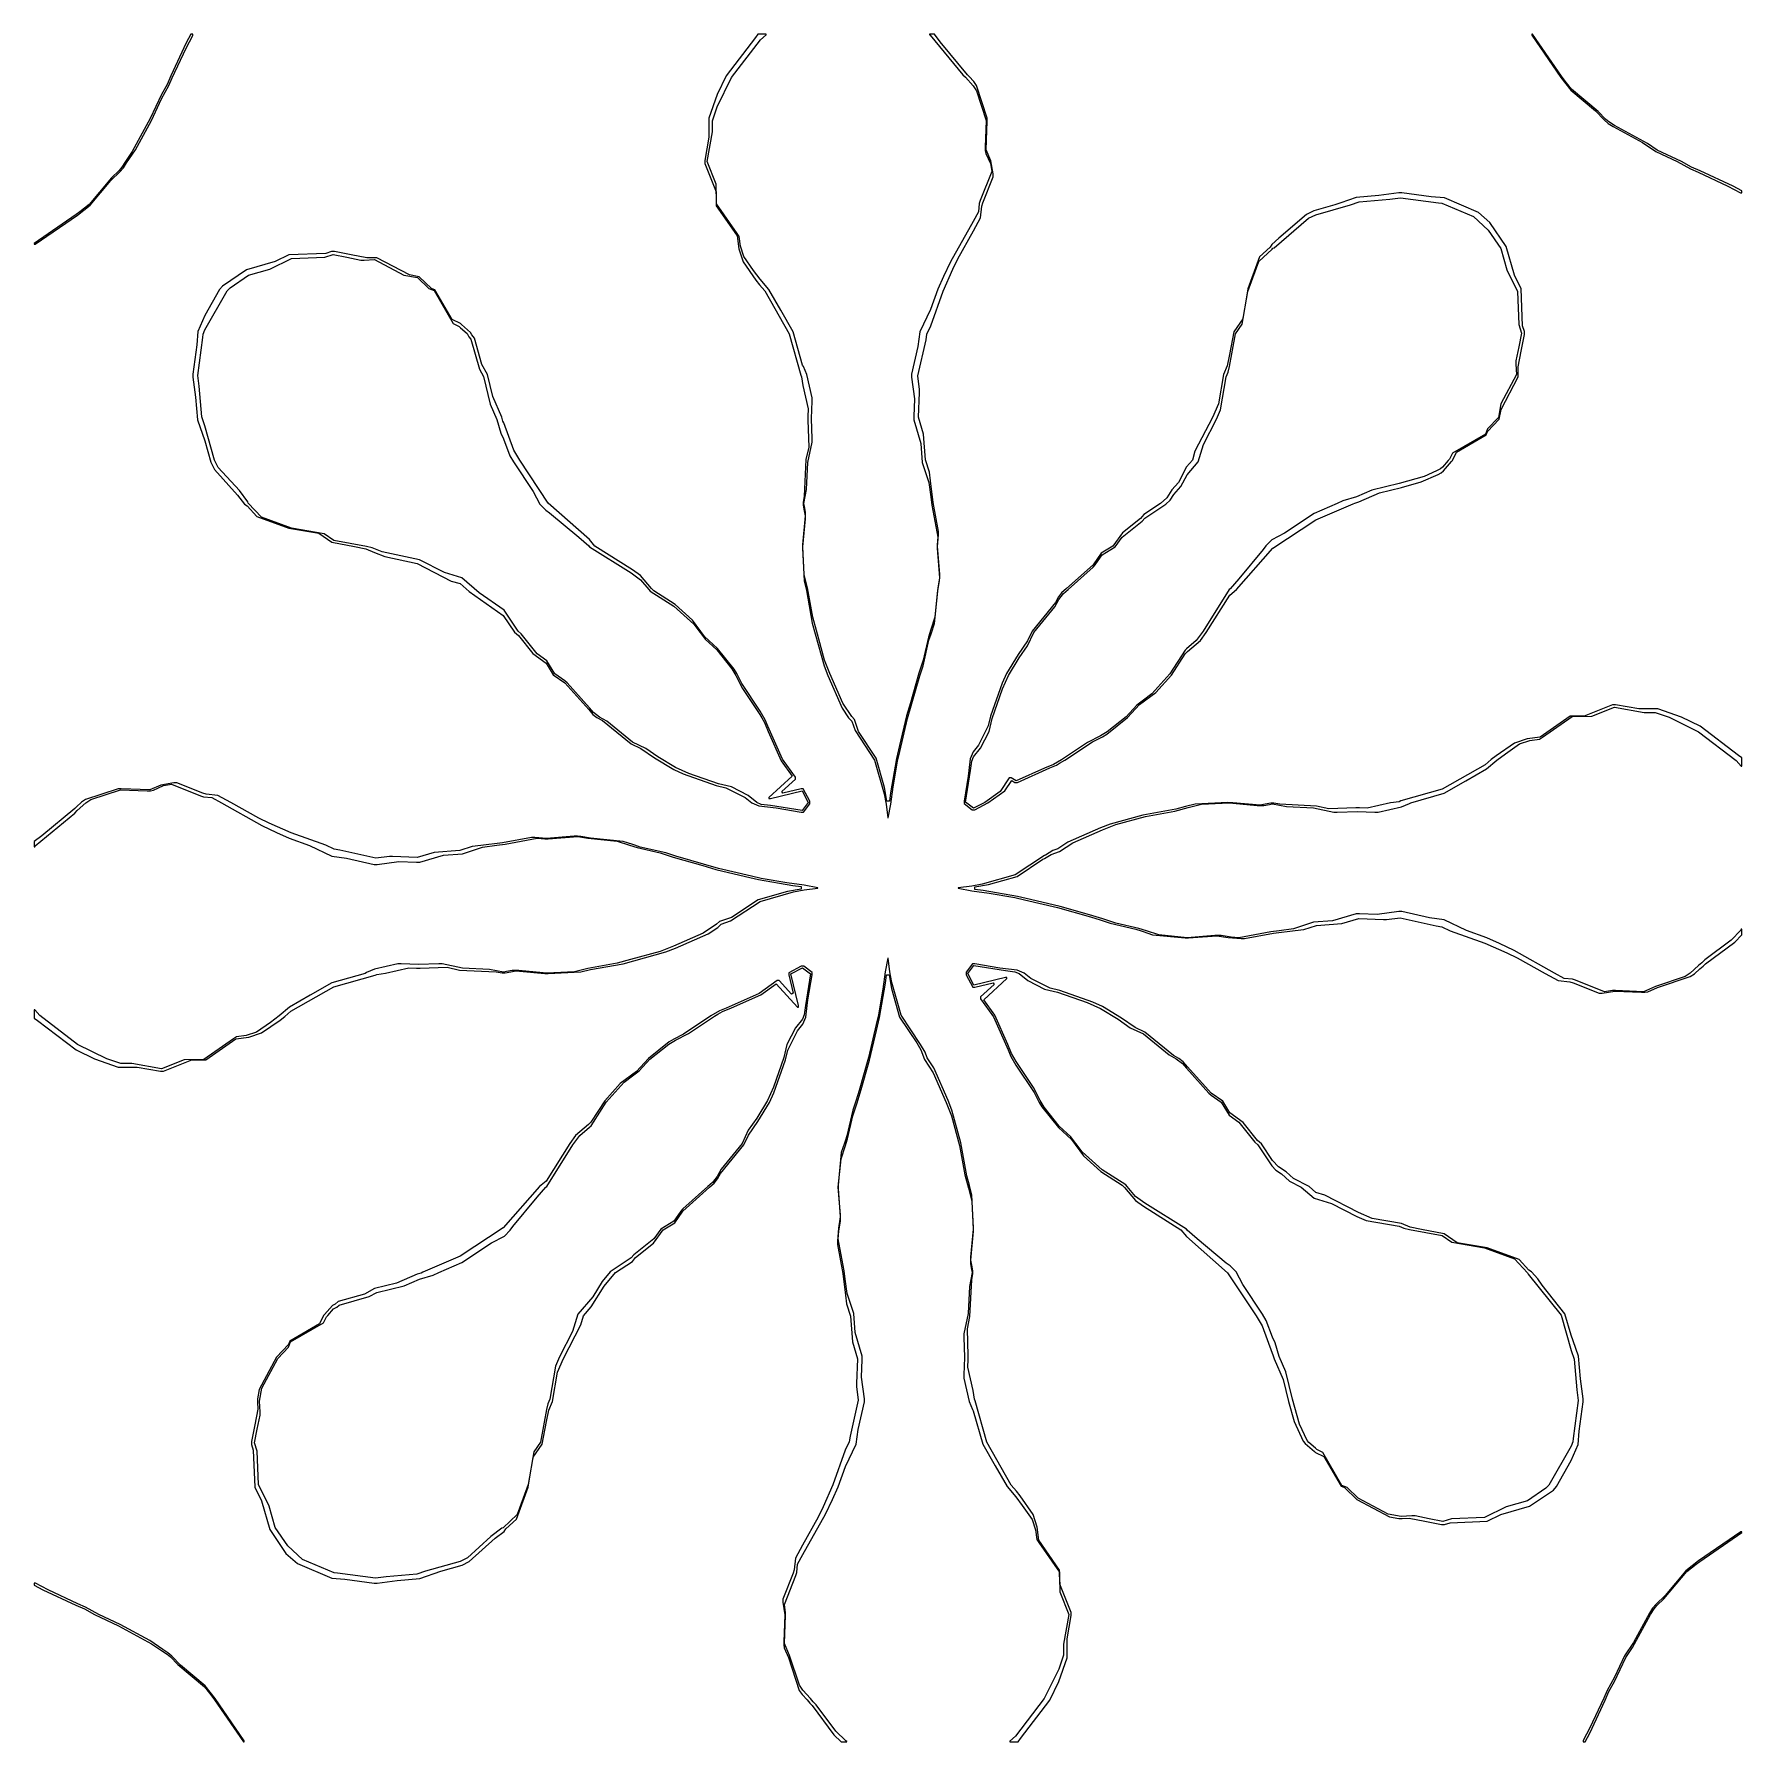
# Model space of a CAD drawing. Extents: x 65 to 85, y 65 to 85.
import ezdxf

# ---------------------------------------------------------------- set-up
doc = ezdxf.new("R2010")
doc.units = 0

msp = doc.modelspace()

# ---------------------------------------------------------------- linework, layer by layer
for points in [[(65.013, 82.539), (65.508, 82.879), (65.658, 82.995), (65.899, 83.285), (66.005, 83.386), (66.046, 83.433), (66.083, 83.492), (66.187, 83.646), (66.374, 83.989), (66.493, 84.242), (66.579, 84.397), (66.617, 84.489), (66.781, 84.834), (66.859, 84.985), (66.859, 84.999), (66.835, 84.999), (66.781, 84.896), (66.6, 84.511), (66.557, 84.408), (66.492, 84.292), (66.36, 84.01), (66.149, 83.624), (66.072, 83.508), (66.028, 83.441), (65.995, 83.402), (65.906, 83.316), (65.646, 83.005), (65.536, 82.919), (65.492, 82.886), (65.001, 82.549), (65.001, 82.539), (65.013, 82.539)], [(72.854, 83.518), (72.854, 83.484), (72.986, 83.152), (72.989, 82.987), (73.234, 82.637), (73.253, 82.485), (73.302, 82.334), (73.453, 82.12), (73.496, 82.064), (73.556, 81.992), (73.843, 81.488), (73.98, 81.006), (73.988, 80.985), (74.001, 80.886), (74.064, 80.612), (74.06, 80.52), (74.06, 80.48), (74.071, 80.162), (74.039, 80.017), (74.019, 79.589), (74.005, 79.518), (74.005, 79.482), (74.02, 79.417), (74.03, 79.359), (73.999, 79.019), (73.999, 78.98), (74.018, 78.598), (74.044, 78.484), (74.113, 78.1), (74.252, 77.602), (74.295, 77.488), (74.464, 77.105), (74.539, 76.993), (74.576, 76.952), (74.614, 76.843), (74.843, 76.496), (74.955, 76.104), (74.977, 75.983), (74.998, 75.821), (75.002, 75.821), (75.032, 75.983), (75.059, 76.185), (75.112, 76.484), (75.137, 76.6), (75.229, 76.985), (75.372, 77.486), (75.41, 77.601), (75.48, 77.901), (75.5, 77.965), (75.509, 77.987), (75.546, 78.099), (75.585, 78.484), (75.603, 78.598), (75.606, 78.636), (75.606, 78.674), (75.581, 78.999), (75.593, 79.136), (75.593, 79.173), (75.528, 79.516), (75.499, 79.77), (75.485, 79.87), (75.438, 80.016), (75.416, 80.316), (75.357, 80.512), (75.37, 80.801), (75.37, 80.839), (75.348, 80.996), (75.445, 81.42), (75.454, 81.486), (75.501, 81.583), (75.646, 81.988), (75.758, 82.246), (75.816, 82.367), (76.002, 82.695), (76.082, 82.849), (76.097, 82.985), (76.11, 83.022), (76.23, 83.329), (76.23, 83.363), (76.206, 83.514), (76.148, 83.644), (76.163, 83.98), (76.163, 84.017), (76.038, 84.396), (76.004, 84.444), (75.949, 84.505), (75.931, 84.522), (75.611, 84.911), (75.545, 84.999), (75.484, 84.999), (75.484, 84.992), (75.494, 84.987), (75.877, 84.521), (75.906, 84.495), (75.996, 84.392), (76.037, 84.335), (76.151, 83.988), (76.138, 83.674), (76.137, 83.638), (76.147, 83.6), (76.199, 83.486), (76.214, 83.391), (76.081, 83.051), (76.068, 83.015), (76.058, 82.918), (75.998, 82.805), (75.732, 82.333), (75.65, 82.162), (75.585, 82.012), (75.499, 81.775), (75.374, 81.514), (75.349, 81.34), (75.275, 81.018), (75.275, 80.981), (75.311, 80.728), (75.302, 80.52), (75.302, 80.483), (75.385, 80.207), (75.402, 79.984), (75.478, 79.748), (75.501, 79.58), (75.512, 79.483), (75.583, 79.108), (75.575, 79.019), (75.575, 78.981), (75.602, 78.633), (75.583, 78.516), (75.549, 78.171), (75.502, 78.029), (75.474, 77.939), (75.411, 77.669), (75.36, 77.514), (75.262, 77.169), (75.217, 77.015), (75.135, 76.67), (75.101, 76.516), (75.03, 76.115), (75.017, 76.018), (74.987, 76.017), (74.959, 76.177), (74.861, 76.521), (74.656, 76.831), (74.606, 76.974), (74.576, 77.007), (74.47, 77.165), (74.317, 77.512), (74.258, 77.668), (74.162, 78.014), (74.118, 78.17), (74.056, 78.516), (74.02, 78.672), (74.004, 78.994), (74.034, 79.322), (74.034, 79.365), (74.033, 79.403), (74.021, 79.466), (74.013, 79.501), (74.046, 79.665), (74.061, 79.983), (74.113, 80.222), (74.113, 80.259), (74.105, 80.498), (74.113, 80.702), (74.113, 80.739), (74.049, 81.013), (74.009, 81.107), (74, 81.121), (73.89, 81.512), (73.746, 81.765), (73.606, 82.008), (73.504, 82.131), (73.426, 82.231), (73.311, 82.395), (73.271, 82.515), (73.257, 82.628), (73.235, 82.663), (72.991, 83.013), (72.987, 83.242), (72.882, 83.506), (72.943, 83.856), (72.943, 83.984), (73.001, 84.147), (73.169, 84.491), (73.505, 84.931), (73.575, 84.99), (73.575, 84.999), (73.477, 84.999), (73.447, 84.958), (73.105, 84.509), (72.999, 84.293), (72.901, 84.016), (72.902, 83.794), (72.854, 83.518)], [(82.879, 84.491), (82.995, 84.342), (83.285, 84.101), (83.386, 83.995), (83.433, 83.954), (83.491, 83.917), (83.836, 83.729), (83.99, 83.625), (84.242, 83.507), (84.397, 83.421), (84.488, 83.382), (84.834, 83.219), (84.985, 83.141), (84.999, 83.141), (84.999, 83.164), (84.896, 83.218), (84.511, 83.4), (84.408, 83.443), (84.292, 83.507), (84.009, 83.64), (83.894, 83.718), (83.509, 83.928), (83.441, 83.971), (83.402, 84.005), (83.316, 84.094), (83.005, 84.354), (82.919, 84.464), (82.886, 84.508), (82.549, 84.999), (82.539, 84.999), (82.539, 84.986), (82.879, 84.491)], [(76.015, 75.916), (76.171, 75.998), (76.37, 76.139), (76.449, 76.258), (76.486, 76.237), (76.516, 76.237), (76.897, 76.408), (76.972, 76.438), (77.009, 76.46), (77.072, 76.498), (77.394, 76.711), (77.51, 76.771), (77.564, 76.801), (77.806, 76.995), (77.945, 77.148), (78.136, 77.288), (78.318, 77.493), (78.479, 77.744), (78.506, 77.769), (78.661, 77.9), (78.726, 77.992), (79.004, 78.431), (79.08, 78.495), (79.506, 78.978), (80.01, 79.312), (80.449, 79.499), (80.467, 79.508), (80.513, 79.522), (80.756, 79.628), (81.015, 79.69), (81.245, 79.757), (81.441, 79.844), (81.476, 79.861), (81.505, 79.885), (81.599, 79.994), (81.609, 80.005), (81.659, 80.104), (82.003, 80.305), (82.019, 80.345), (82.159, 80.49), (82.179, 80.602), (82.381, 80.985), (82.381, 81.02), (82.378, 81.103), (82.416, 81.285), (82.453, 81.482), (82.452, 81.517), (82.432, 81.583), (82.414, 82.015), (82.335, 82.177), (82.239, 82.511), (82.049, 82.792), (81.917, 82.911), (81.515, 83.083), (81.361, 83.094), (81.019, 83.141), (80.981, 83.141), (80.749, 83.109), (80.484, 83.086), (80.304, 83.023), (80.234, 83), (79.988, 82.929), (79.902, 82.887), (79.576, 82.609), (79.496, 82.536), (79.474, 82.506), (79.351, 82.393), (79.213, 82.015), (79.154, 81.667), (79.05, 81.512), (79.001, 81.249), (78.972, 81.113), (78.929, 81.014), (78.869, 80.669), (78.799, 80.511), (78.595, 80.114), (78.564, 80.01), (78.497, 79.932), (78.401, 79.749), (78.325, 79.662), (78.265, 79.571), (78.191, 79.503), (77.994, 79.373), (77.956, 79.327), (77.747, 79.16), (77.633, 79.004), (77.498, 78.921), (77.403, 78.784), (77.092, 78.506), (77.033, 78.456), (76.998, 78.408), (76.962, 78.344), (76.689, 78.009), (76.635, 77.894), (76.523, 77.735), (76.387, 77.51), (76.336, 77.397), (76.2, 77.014), (76.174, 76.898), (76.059, 76.671), (75.998, 76.596), (75.961, 76.514), (75.938, 76.31), (75.89, 76.018), (75.89, 75.99), (75.987, 75.916), (76.015, 75.916)], [(76.002, 76.536), (76.085, 76.637), (76.184, 76.832), (76.218, 76.986), (76.342, 77.333), (76.412, 77.49), (76.536, 77.695), (76.635, 77.836), (76.709, 77.991), (76.955, 78.293), (77.002, 78.377), (77.056, 78.45), (77.11, 78.496), (77.401, 78.757), (77.426, 78.785), (77.507, 78.903), (77.659, 78.996), (77.742, 79.11), (77.976, 79.297), (78.006, 79.332), (78.255, 79.496), (78.304, 79.542), (78.347, 79.608), (78.431, 79.703), (78.502, 79.839), (78.633, 79.99), (78.693, 80.192), (78.845, 80.489), (78.895, 80.601), (78.962, 80.986), (78.985, 81.039), (78.999, 81.108), (79.07, 81.488), (79.147, 81.603), (79.213, 81.985), (79.341, 82.338), (79.498, 82.482), (79.508, 82.491), (79.521, 82.497), (79.925, 82.843), (80.012, 82.885), (80.415, 83), (80.516, 83.035), (80.877, 83.067), (81, 83.084), (81.445, 83.024), (81.485, 83.021), (81.856, 82.862), (82.03, 82.705), (82.175, 82.489), (82.247, 82.24), (82.37, 81.985), (82.387, 81.597), (82.418, 81.496), (82.388, 81.337), (82.354, 81.173), (82.354, 81.135), (82.359, 81.012), (82.177, 80.668), (82.149, 80.51), (82.021, 80.377), (81.997, 80.316), (81.611, 80.091), (81.576, 80.021), (81.56, 80.006), (81.495, 79.929), (81.469, 79.907), (81.425, 79.886), (81.277, 79.82), (80.985, 79.736), (80.667, 79.66), (80.487, 79.581), (80.326, 79.532), (80.261, 79.501), (79.99, 79.385), (79.645, 79.156), (79.493, 79.076), (79.426, 79.007), (79.395, 78.963), (79.11, 78.62), (79.008, 78.505), (78.996, 78.495), (78.689, 78.008), (78.61, 77.899), (78.494, 77.801), (78.478, 77.786), (78.299, 77.507), (78.091, 77.273), (77.993, 77.201), (77.914, 77.142), (77.789, 77.005), (77.567, 76.827), (77.49, 76.783), (77.336, 76.704), (77.031, 76.502), (76.937, 76.447), (76.833, 76.405), (76.501, 76.256), (76.442, 76.29), (76.419, 76.29), (76.314, 76.131), (76.132, 76.002), (76.002, 75.933), (75.906, 76.006), (75.967, 76.377), (75.98, 76.486), (76.002, 76.536)], [(66.914, 80.484), (67, 80.235), (67.07, 79.988), (67.112, 79.902), (67.384, 79.602), (67.464, 79.495), (67.494, 79.474), (67.607, 79.351), (67.985, 79.213), (68.333, 79.154), (68.488, 79.05), (68.751, 79.001), (68.887, 78.972), (68.988, 78.928), (69.106, 78.881), (69.487, 78.8), (69.886, 78.595), (69.99, 78.564), (70.094, 78.474), (70.495, 78.193), (70.627, 77.994), (70.673, 77.956), (70.84, 77.747), (70.996, 77.633), (71.078, 77.498), (71.215, 77.403), (71.496, 77.091), (71.544, 77.033), (71.592, 76.998), (71.656, 76.962), (71.991, 76.689), (72.105, 76.635), (72.264, 76.523), (72.49, 76.387), (72.603, 76.336), (72.986, 76.2), (73.102, 76.174), (73.329, 76.059), (73.404, 75.998), (73.486, 75.961), (73.69, 75.938), (73.982, 75.89), (74.01, 75.89), (74.084, 75.987), (74.084, 76.015), (74.007, 76.161), (73.982, 76.161), (73.767, 76.11), (73.757, 76.129), (73.915, 76.275), (73.915, 76.299), (73.765, 76.509), (73.592, 76.897), (73.561, 76.971), (73.502, 77.072), (73.288, 77.394), (73.229, 77.51), (73.198, 77.564), (73.005, 77.806), (72.852, 77.945), (72.712, 78.136), (72.507, 78.318), (72.256, 78.479), (72.23, 78.506), (72.1, 78.661), (72.008, 78.726), (71.568, 79.004), (71.505, 79.08), (71.022, 79.506), (70.688, 80.009), (70.619, 80.129), (70.501, 80.449), (70.491, 80.467), (70.478, 80.513), (70.371, 80.756), (70.31, 81.012), (70.245, 81.13), (70.156, 81.44), (70.126, 81.476), (70.112, 81.507), (70.006, 81.599), (69.995, 81.609), (69.896, 81.659), (69.695, 82.003), (69.655, 82.019), (69.51, 82.159), (69.398, 82.179), (69.015, 82.381), (68.98, 82.381), (68.896, 82.378), (68.715, 82.416), (68.518, 82.453), (68.483, 82.452), (68.417, 82.432), (67.985, 82.414), (67.822, 82.335), (67.489, 82.239), (67.208, 82.049), (67.171, 82.008), (66.999, 81.706), (66.917, 81.515), (66.905, 81.361), (66.859, 81.019), (66.859, 80.981), (66.89, 80.749), (66.914, 80.484)], [(67.001, 81.536), (67.262, 81.992), (67.295, 82.03), (67.511, 82.175), (67.76, 82.247), (68.015, 82.37), (68.403, 82.387), (68.504, 82.418), (68.662, 82.388), (68.827, 82.354), (68.865, 82.354), (68.988, 82.359), (69.332, 82.177), (69.49, 82.149), (69.623, 82.02), (69.684, 81.997), (69.909, 81.611), (69.979, 81.576), (69.994, 81.56), (70.073, 81.493), (70.09, 81.454), (70.114, 81.426), (70.215, 81.076), (70.263, 80.988), (70.34, 80.667), (70.419, 80.487), (70.467, 80.325), (70.499, 80.261), (70.573, 80.062), (70.614, 79.991), (70.844, 79.645), (70.923, 79.493), (70.993, 79.426), (71.037, 79.394), (71.38, 79.11), (71.495, 79.008), (71.505, 78.996), (71.992, 78.689), (72.101, 78.61), (72.199, 78.494), (72.214, 78.478), (72.493, 78.299), (72.727, 78.091), (72.799, 77.992), (72.858, 77.914), (72.995, 77.789), (73.173, 77.567), (73.217, 77.49), (73.296, 77.336), (73.498, 77.031), (73.522, 76.991), (73.553, 76.937), (73.595, 76.833), (73.749, 76.49), (73.878, 76.309), (73.606, 76.058), (73.606, 76.048), (73.623, 76.048), (73.995, 76.137), (74.066, 76.002), (73.993, 75.906), (73.623, 75.967), (73.514, 75.979), (73.464, 76.002), (73.363, 76.085), (73.168, 76.184), (73.014, 76.218), (72.667, 76.342), (72.51, 76.412), (72.305, 76.536), (72.164, 76.635), (72.009, 76.709), (71.707, 76.955), (71.623, 77.002), (71.55, 77.056), (71.504, 77.11), (71.243, 77.401), (71.215, 77.426), (71.097, 77.507), (71.004, 77.659), (70.89, 77.742), (70.703, 77.976), (70.668, 78.006), (70.505, 78.253), (70.212, 78.458), (70.01, 78.633), (69.808, 78.693), (69.513, 78.844), (69.077, 78.936), (68.961, 78.985), (68.892, 78.999), (68.512, 79.07), (68.397, 79.147), (68.014, 79.213), (67.662, 79.341), (67.509, 79.508), (67.502, 79.521), (67.404, 79.653), (67.157, 79.925), (67.114, 80.012), (67, 80.414), (66.965, 80.516), (66.932, 80.877), (66.916, 81), (66.976, 81.445), (66.979, 81.485), (67.001, 81.536)], [(76.185, 74.941), (76.484, 74.888), (76.6, 74.862), (76.985, 74.771), (77.371, 74.661), (77.486, 74.627), (77.601, 74.589), (77.901, 74.519), (77.965, 74.5), (77.987, 74.491), (78.099, 74.453), (78.481, 74.415), (78.519, 74.415), (78.851, 74.441), (78.982, 74.42), (79.136, 74.407), (79.173, 74.407), (79.516, 74.472), (79.77, 74.501), (79.87, 74.515), (80.016, 74.561), (80.316, 74.584), (80.512, 74.643), (80.801, 74.63), (80.839, 74.63), (80.996, 74.652), (81.42, 74.555), (81.486, 74.546), (81.583, 74.499), (81.988, 74.354), (82.246, 74.242), (82.367, 74.183), (82.695, 73.998), (82.848, 73.917), (82.985, 73.903), (83.022, 73.89), (83.329, 73.77), (83.363, 73.77), (83.51, 73.793), (83.825, 73.779), (83.863, 73.779), (83.899, 73.785), (84.012, 73.836), (84.395, 73.962), (84.444, 73.996), (84.507, 74.052), (84.547, 74.083), (84.573, 74.111), (84.917, 74.367), (84.999, 74.452), (84.999, 74.516), (84.992, 74.516), (84.988, 74.507), (84.874, 74.389), (84.566, 74.159), (84.531, 74.122), (84.493, 74.093), (84.392, 74.004), (84.335, 73.962), (83.988, 73.848), (83.849, 73.786), (83.52, 73.8), (83.485, 73.8), (83.391, 73.786), (83.051, 73.919), (83.015, 73.932), (82.918, 73.942), (82.805, 74.002), (82.333, 74.267), (82.162, 74.35), (82.012, 74.415), (81.775, 74.501), (81.514, 74.626), (81.34, 74.651), (81.018, 74.724), (80.981, 74.724), (80.728, 74.689), (80.52, 74.698), (80.483, 74.698), (80.207, 74.615), (79.984, 74.598), (79.748, 74.522), (79.58, 74.499), (79.483, 74.488), (79.108, 74.417), (79.017, 74.425), (78.903, 74.443), (78.826, 74.442), (78.502, 74.418), (78.171, 74.451), (78.029, 74.498), (77.939, 74.525), (77.669, 74.588), (77.514, 74.64), (77.359, 74.685), (77.015, 74.783), (76.67, 74.865), (76.516, 74.899), (76.115, 74.97), (76.018, 74.983), (76.017, 75.012), (76.177, 75.041), (76.511, 75.136), (76.815, 75.337), (76.831, 75.344), (76.91, 75.391), (77.01, 75.426), (77.165, 75.53), (77.512, 75.682), (77.668, 75.742), (78.015, 75.838), (78.36, 75.899), (78.515, 75.943), (78.672, 75.98), (78.994, 75.996), (79.322, 75.966), (79.365, 75.965), (79.403, 75.967), (79.466, 75.979), (79.501, 75.987), (79.665, 75.953), (79.983, 75.939), (80.222, 75.887), (80.259, 75.887), (80.498, 75.895), (80.702, 75.887), (80.739, 75.887), (81.013, 75.95), (81.107, 75.991), (81.121, 75.999), (81.512, 76.11), (81.765, 76.254), (82.008, 76.394), (82.131, 76.496), (82.231, 76.573), (82.395, 76.689), (82.515, 76.728), (82.628, 76.743), (82.663, 76.765), (83.013, 77.009), (83.242, 77.013), (83.506, 77.118), (83.856, 77.056), (83.984, 77.057), (84.147, 76.999), (84.491, 76.83), (84.931, 76.495), (84.99, 76.425), (84.999, 76.425), (84.999, 76.523), (84.958, 76.553), (84.509, 76.894), (84.293, 77.001), (84.016, 77.099), (83.794, 77.097), (83.518, 77.146), (83.484, 77.146), (83.152, 77.013), (82.987, 77.011), (82.637, 76.766), (82.485, 76.747), (82.335, 76.698), (82.12, 76.547), (82.064, 76.504), (81.992, 76.444), (81.488, 76.156), (81.006, 76.02), (80.985, 76.011), (80.886, 75.999), (80.612, 75.936), (80.52, 75.94), (80.48, 75.94), (80.162, 75.929), (80.017, 75.96), (79.589, 75.98), (79.518, 75.995), (79.482, 75.995), (79.417, 75.98), (79.359, 75.969), (79.039, 75.999), (78.98, 76), (78.598, 75.982), (78.485, 75.956), (78.37, 75.923), (77.985, 75.854), (77.602, 75.748), (77.488, 75.705), (77.105, 75.536), (76.99, 75.458), (76.93, 75.438), (76.843, 75.386), (76.832, 75.381), (76.489, 75.154), (76.104, 75.045), (75.983, 75.023), (75.821, 75.002), (75.821, 74.997), (75.983, 74.968), (76.185, 74.941)], [(65.042, 73.447), (65.491, 73.105), (65.707, 72.999), (65.983, 72.901), (66.206, 72.902), (66.482, 72.854), (66.516, 72.854), (66.848, 72.986), (67.013, 72.989), (67.362, 73.234), (67.515, 73.253), (67.665, 73.302), (67.88, 73.453), (67.936, 73.496), (68.008, 73.556), (68.512, 73.844), (68.993, 73.98), (69.015, 73.988), (69.114, 74.001), (69.388, 74.064), (69.48, 74.06), (69.52, 74.06), (69.838, 74.071), (69.983, 74.039), (70.41, 74.019), (70.482, 74.005), (70.518, 74.005), (70.583, 74.02), (70.64, 74.03), (70.981, 73.999), (71.019, 73.999), (71.402, 74.018), (71.516, 74.044), (71.9, 74.113), (72.398, 74.252), (72.512, 74.295), (72.895, 74.464), (73.007, 74.539), (73.048, 74.576), (73.156, 74.614), (73.503, 74.843), (73.895, 74.955), (74.017, 74.977), (74.179, 74.998), (74.179, 75.002), (74.017, 75.032), (73.815, 75.059), (73.516, 75.112), (73.4, 75.137), (73.015, 75.229), (72.514, 75.372), (72.399, 75.41), (72.099, 75.48), (72.035, 75.5), (72.013, 75.509), (71.9, 75.546), (71.516, 75.585), (71.402, 75.603), (71.364, 75.606), (71.326, 75.606), (71.001, 75.581), (70.864, 75.593), (70.827, 75.593), (70.484, 75.528), (70.23, 75.499), (70.13, 75.485), (69.984, 75.438), (69.684, 75.416), (69.488, 75.357), (69.199, 75.37), (69.161, 75.37), (69.004, 75.348), (68.58, 75.445), (68.514, 75.454), (68.417, 75.501), (68.012, 75.646), (67.754, 75.758), (67.633, 75.816), (67.305, 76.002), (67.151, 76.082), (67.015, 76.097), (66.978, 76.11), (66.671, 76.23), (66.637, 76.23), (66.486, 76.206), (66.356, 76.148), (66.02, 76.163), (65.983, 76.163), (65.604, 76.038), (65.556, 76.004), (65.495, 75.949), (65.477, 75.931), (65.089, 75.611), (65.001, 75.545), (65.001, 75.484), (65.007, 75.484), (65.013, 75.494), (65.479, 75.877), (65.505, 75.906), (65.608, 75.996), (65.665, 76.038), (66.012, 76.151), (66.325, 76.138), (66.362, 76.137), (66.398, 76.146), (66.514, 76.199), (66.609, 76.214), (66.948, 76.081), (66.985, 76.068), (67.082, 76.058), (67.195, 75.998), (67.667, 75.732), (67.838, 75.65), (67.988, 75.585), (68.225, 75.499), (68.486, 75.374), (68.66, 75.349), (68.982, 75.275), (69.019, 75.275), (69.272, 75.311), (69.48, 75.302), (69.517, 75.302), (69.793, 75.385), (70.016, 75.402), (70.252, 75.478), (70.42, 75.501), (70.517, 75.512), (70.892, 75.583), (70.981, 75.575), (71.019, 75.575), (71.367, 75.602), (71.484, 75.583), (71.829, 75.549), (71.971, 75.502), (72.061, 75.474), (72.331, 75.411), (72.486, 75.36), (72.831, 75.262), (72.985, 75.217), (73.33, 75.135), (73.484, 75.101), (73.885, 75.03), (73.982, 75.017), (73.983, 74.987), (73.823, 74.959), (73.478, 74.861), (73.169, 74.656), (73.025, 74.606), (72.993, 74.576), (72.835, 74.47), (72.488, 74.317), (72.331, 74.258), (71.986, 74.162), (71.83, 74.118), (71.484, 74.056), (71.328, 74.02), (71.006, 74.004), (70.678, 74.034), (70.635, 74.034), (70.597, 74.033), (70.534, 74.021), (70.499, 74.013), (70.335, 74.046), (70.017, 74.061), (69.778, 74.113), (69.741, 74.113), (69.502, 74.105), (69.298, 74.113), (69.261, 74.113), (68.987, 74.049), (68.893, 74.009), (68.878, 74), (68.488, 73.89), (68.235, 73.746), (67.992, 73.606), (67.869, 73.504), (67.769, 73.426), (67.604, 73.311), (67.485, 73.271), (67.372, 73.257), (67.337, 73.235), (66.987, 72.991), (66.758, 72.987), (66.494, 72.882), (66.144, 72.943), (66.015, 72.943), (65.853, 73.001), (65.509, 73.169), (65.068, 73.505), (65.01, 73.575), (65.001, 73.575), (65.001, 73.477), (65.042, 73.447)], [(67.95, 67.208), (68.083, 67.089), (68.485, 66.917), (68.639, 66.905), (68.981, 66.859), (69.019, 66.859), (69.251, 66.89), (69.516, 66.914), (69.765, 67), (70.012, 67.07), (70.097, 67.112), (70.398, 67.385), (70.505, 67.464), (70.526, 67.494), (70.648, 67.607), (70.786, 67.985), (70.846, 68.333), (70.95, 68.488), (70.999, 68.751), (71.027, 68.887), (71.071, 68.986), (71.131, 69.331), (71.201, 69.489), (71.404, 69.886), (71.435, 69.99), (71.525, 70.094), (71.675, 70.337), (71.808, 70.496), (72.006, 70.627), (72.044, 70.673), (72.253, 70.84), (72.367, 70.996), (72.502, 71.078), (72.597, 71.215), (72.909, 71.496), (72.966, 71.544), (73.002, 71.593), (73.038, 71.656), (73.311, 71.991), (73.365, 72.106), (73.477, 72.265), (73.613, 72.49), (73.664, 72.603), (73.8, 72.986), (73.826, 73.102), (73.941, 73.329), (74.002, 73.404), (74.038, 73.486), (74.062, 73.69), (74.11, 73.982), (74.11, 74.01), (74.013, 74.084), (73.985, 74.084), (73.839, 74.007), (73.839, 73.982), (73.89, 73.767), (73.871, 73.757), (73.725, 73.915), (73.701, 73.915), (73.49, 73.765), (73.103, 73.592), (73.028, 73.561), (72.927, 73.502), (72.606, 73.288), (72.49, 73.229), (72.436, 73.198), (72.194, 73.005), (72.055, 72.852), (71.864, 72.712), (71.682, 72.507), (71.521, 72.256), (71.494, 72.23), (71.339, 72.1), (71.273, 72.008), (70.996, 71.568), (70.919, 71.505), (70.494, 71.022), (69.99, 70.688), (69.551, 70.501), (69.532, 70.491), (69.487, 70.478), (69.244, 70.371), (68.988, 70.31), (68.87, 70.245), (68.56, 70.156), (68.524, 70.126), (68.493, 70.112), (68.401, 70.006), (68.391, 69.995), (68.341, 69.896), (67.997, 69.695), (67.981, 69.655), (67.838, 69.507), (67.637, 69.128), (67.618, 69.018), (67.618, 68.98), (67.622, 68.896), (67.584, 68.715), (67.547, 68.518), (67.547, 68.483), (67.567, 68.417), (67.586, 67.985), (67.665, 67.822), (67.761, 67.489), (67.95, 67.208)], [(67.612, 68.404), (67.582, 68.504), (67.611, 68.662), (67.646, 68.827), (67.646, 68.865), (67.641, 68.989), (67.667, 69.142), (67.853, 69.492), (67.979, 69.623), (68.003, 69.684), (68.389, 69.909), (68.424, 69.979), (68.44, 69.994), (68.507, 70.073), (68.545, 70.09), (68.574, 70.114), (68.924, 70.215), (69.012, 70.263), (69.333, 70.34), (69.513, 70.419), (69.674, 70.467), (69.739, 70.499), (70.01, 70.615), (70.355, 70.844), (70.507, 70.923), (70.574, 70.993), (70.605, 71.037), (70.89, 71.38), (70.992, 71.495), (71.004, 71.505), (71.311, 71.992), (71.39, 72.101), (71.506, 72.199), (71.522, 72.214), (71.701, 72.493), (71.909, 72.727), (72.007, 72.799), (72.086, 72.858), (72.211, 72.995), (72.433, 73.173), (72.51, 73.217), (72.664, 73.296), (72.968, 73.498), (73.009, 73.522), (73.063, 73.553), (73.167, 73.595), (73.509, 73.749), (73.691, 73.878), (73.942, 73.606), (73.952, 73.606), (73.952, 73.623), (73.863, 73.995), (73.998, 74.066), (74.094, 73.993), (74.033, 73.623), (74.02, 73.514), (73.998, 73.464), (73.915, 73.363), (73.816, 73.168), (73.781, 73.014), (73.658, 72.667), (73.587, 72.51), (73.464, 72.305), (73.364, 72.164), (73.291, 72.009), (73.045, 71.707), (72.998, 71.623), (72.944, 71.55), (72.89, 71.504), (72.599, 71.243), (72.574, 71.215), (72.492, 71.097), (72.341, 71.004), (72.258, 70.89), (72.023, 70.703), (71.994, 70.668), (71.746, 70.504), (71.653, 70.393), (71.542, 70.212), (71.367, 70.01), (71.307, 69.808), (71.154, 69.511), (71.105, 69.399), (71.038, 69.014), (71.015, 68.961), (71.001, 68.892), (70.929, 68.512), (70.852, 68.397), (70.787, 68.014), (70.659, 67.662), (70.492, 67.509), (70.479, 67.502), (70.347, 67.404), (70.075, 67.157), (69.988, 67.114), (69.585, 67), (69.484, 66.965), (69.123, 66.932), (69, 66.916), (68.555, 66.976), (68.515, 66.979), (68.144, 67.138), (67.97, 67.295), (67.824, 67.511), (67.753, 67.76), (67.629, 68.015), (67.612, 68.404)], [(73.77, 66.636), (73.793, 66.49), (73.779, 66.174), (73.779, 66.137), (73.785, 66.101), (73.836, 65.988), (73.961, 65.604), (73.996, 65.556), (74.052, 65.493), (74.083, 65.453), (74.111, 65.426), (74.367, 65.083), (74.452, 65.001), (74.516, 65.001), (74.516, 65.007), (74.507, 65.012), (74.389, 65.126), (74.159, 65.434), (74.122, 65.469), (74.093, 65.507), (74.004, 65.608), (73.962, 65.665), (73.848, 66.012), (73.786, 66.151), (73.8, 66.48), (73.8, 66.515), (73.786, 66.609), (73.919, 66.948), (73.932, 66.985), (73.942, 67.082), (74.002, 67.195), (74.267, 67.667), (74.35, 67.838), (74.415, 67.988), (74.501, 68.225), (74.626, 68.486), (74.651, 68.66), (74.724, 68.982), (74.724, 69.019), (74.689, 69.271), (74.698, 69.48), (74.698, 69.517), (74.615, 69.793), (74.598, 70.016), (74.522, 70.252), (74.499, 70.42), (74.488, 70.517), (74.417, 70.892), (74.425, 70.982), (74.443, 71.097), (74.442, 71.174), (74.418, 71.498), (74.451, 71.829), (74.498, 71.971), (74.525, 72.061), (74.588, 72.331), (74.64, 72.486), (74.685, 72.641), (74.783, 72.985), (74.865, 73.33), (74.899, 73.484), (74.97, 73.885), (74.983, 73.982), (75.012, 73.983), (75.041, 73.823), (75.136, 73.489), (75.336, 73.187), (75.385, 73.103), (75.426, 72.99), (75.53, 72.835), (75.682, 72.488), (75.742, 72.331), (75.838, 71.985), (75.899, 71.64), (75.943, 71.485), (75.98, 71.328), (75.996, 71.006), (75.966, 70.678), (75.965, 70.635), (75.967, 70.597), (75.979, 70.534), (75.987, 70.499), (75.953, 70.335), (75.939, 70.017), (75.887, 69.778), (75.887, 69.741), (75.895, 69.502), (75.887, 69.298), (75.887, 69.261), (75.95, 68.987), (75.99, 68.893), (75.999, 68.878), (76.11, 68.488), (76.254, 68.235), (76.394, 67.992), (76.496, 67.869), (76.573, 67.768), (76.689, 67.604), (76.728, 67.485), (76.743, 67.372), (76.765, 67.337), (77.009, 66.987), (77.013, 66.758), (77.118, 66.494), (77.056, 66.144), (77.057, 66.015), (76.999, 65.853), (76.83, 65.509), (76.495, 65.068), (76.425, 65.01), (76.425, 65.001), (76.523, 65.001), (76.553, 65.042), (76.895, 65.491), (77.001, 65.707), (77.099, 65.983), (77.097, 66.206), (77.146, 66.482), (77.146, 66.516), (77.013, 66.848), (77.01, 67.013), (76.766, 67.362), (76.747, 67.515), (76.698, 67.665), (76.547, 67.88), (76.504, 67.936), (76.444, 68.008), (76.156, 68.512), (76.02, 68.993), (76.011, 69.015), (75.999, 69.114), (75.936, 69.388), (75.94, 69.48), (75.94, 69.52), (75.929, 69.838), (75.96, 69.983), (75.98, 70.41), (75.995, 70.482), (75.995, 70.518), (75.98, 70.583), (75.969, 70.64), (76.001, 70.981), (76, 71.019), (75.982, 71.402), (75.956, 71.515), (75.923, 71.63), (75.854, 72.015), (75.748, 72.398), (75.705, 72.512), (75.536, 72.895), (75.458, 73.01), (75.435, 73.077), (75.382, 73.167), (75.154, 73.511), (75.045, 73.895), (75.023, 74.017), (75.002, 74.179), (74.997, 74.179), (74.968, 74.017), (74.941, 73.815), (74.888, 73.516), (74.862, 73.4), (74.771, 73.015), (74.661, 72.629), (74.627, 72.514), (74.589, 72.399), (74.519, 72.099), (74.5, 72.035), (74.491, 72.013), (74.453, 71.901), (74.415, 71.519), (74.415, 71.481), (74.441, 71.149), (74.42, 71.017), (74.407, 70.864), (74.407, 70.827), (74.472, 70.484), (74.501, 70.23), (74.515, 70.13), (74.561, 69.984), (74.584, 69.684), (74.643, 69.488), (74.63, 69.199), (74.63, 69.161), (74.652, 69.004), (74.555, 68.58), (74.546, 68.514), (74.499, 68.417), (74.354, 68.012), (74.242, 67.754), (74.183, 67.633), (73.998, 67.305), (73.917, 67.151), (73.903, 67.015), (73.89, 66.978), (73.77, 66.671), (73.77, 66.636)], [(76.018, 73.839), (76.233, 73.89), (76.243, 73.871), (76.085, 73.725), (76.085, 73.701), (76.234, 73.49), (76.408, 73.103), (76.438, 73.028), (76.498, 72.927), (76.711, 72.606), (76.771, 72.49), (76.801, 72.436), (76.995, 72.194), (77.148, 72.054), (77.288, 71.864), (77.493, 71.682), (77.744, 71.521), (77.769, 71.494), (77.9, 71.339), (77.992, 71.273), (78.431, 70.996), (78.495, 70.919), (78.977, 70.494), (79.311, 69.991), (79.381, 69.871), (79.499, 69.551), (79.508, 69.532), (79.522, 69.487), (79.628, 69.244), (79.69, 68.985), (79.757, 68.754), (79.861, 68.524), (79.885, 68.495), (79.994, 68.401), (80.005, 68.391), (80.104, 68.341), (80.305, 67.997), (80.344, 67.981), (80.492, 67.838), (80.872, 67.637), (80.982, 67.618), (81.02, 67.618), (81.103, 67.622), (81.285, 67.584), (81.482, 67.547), (81.517, 67.547), (81.583, 67.567), (82.015, 67.586), (82.177, 67.665), (82.511, 67.761), (82.792, 67.95), (82.829, 67.992), (83.001, 68.294), (83.083, 68.485), (83.094, 68.639), (83.141, 68.981), (83.141, 69.019), (83.109, 69.251), (83.086, 69.516), (83.023, 69.696), (83, 69.765), (82.928, 70.014), (82.662, 70.348), (82.608, 70.424), (82.536, 70.504), (82.506, 70.526), (82.393, 70.648), (82.015, 70.786), (81.667, 70.846), (81.512, 70.95), (81.249, 70.999), (81.113, 71.027), (81.014, 71.071), (80.669, 71.131), (80.511, 71.201), (80.114, 71.404), (80.01, 71.435), (79.932, 71.503), (79.749, 71.599), (79.662, 71.675), (79.571, 71.735), (79.503, 71.809), (79.373, 72.006), (79.327, 72.044), (79.16, 72.253), (79.004, 72.367), (78.921, 72.502), (78.784, 72.596), (78.506, 72.907), (78.456, 72.966), (78.407, 73.002), (78.344, 73.038), (78.009, 73.311), (77.894, 73.365), (77.735, 73.477), (77.51, 73.612), (77.397, 73.663), (77.014, 73.8), (76.898, 73.826), (76.671, 73.941), (76.596, 74.002), (76.514, 74.038), (76.31, 74.062), (76.018, 74.11), (75.99, 74.11), (75.916, 74.013), (75.916, 73.985), (75.993, 73.839), (76.018, 73.839)], [(76.007, 74.094), (76.377, 74.033), (76.485, 74.02), (76.536, 73.998), (76.637, 73.915), (76.832, 73.816), (76.986, 73.781), (77.333, 73.658), (77.49, 73.587), (77.695, 73.464), (77.836, 73.364), (77.991, 73.291), (78.293, 73.045), (78.376, 72.998), (78.45, 72.944), (78.496, 72.89), (78.757, 72.599), (78.785, 72.574), (78.903, 72.492), (78.996, 72.341), (79.11, 72.258), (79.297, 72.023), (79.332, 71.994), (79.496, 71.745), (79.542, 71.696), (79.608, 71.653), (79.703, 71.568), (79.839, 71.497), (79.99, 71.367), (80.192, 71.307), (80.489, 71.154), (80.601, 71.105), (80.986, 71.038), (81.039, 71.015), (81.108, 71.001), (81.488, 70.929), (81.603, 70.852), (81.986, 70.787), (82.338, 70.659), (82.49, 70.492), (82.497, 70.479), (82.882, 69.996), (83, 69.585), (83.035, 69.484), (83.067, 69.123), (83.084, 69), (83.024, 68.555), (83.021, 68.515), (82.999, 68.464), (82.738, 68.008), (82.705, 67.97), (82.489, 67.825), (82.24, 67.753), (81.985, 67.629), (81.597, 67.613), (81.496, 67.582), (81.337, 67.611), (81.173, 67.646), (81.135, 67.646), (81.011, 67.641), (80.858, 67.667), (80.507, 67.853), (80.377, 67.979), (80.316, 68.003), (80.091, 68.389), (80.021, 68.424), (80.006, 68.439), (79.929, 68.505), (79.907, 68.531), (79.82, 68.723), (79.736, 69.015), (79.66, 69.333), (79.581, 69.513), (79.532, 69.674), (79.501, 69.739), (79.427, 69.937), (79.386, 70.009), (79.156, 70.355), (79.076, 70.507), (79.007, 70.574), (78.962, 70.605), (78.62, 70.89), (78.505, 70.992), (78.495, 71.004), (78.008, 71.311), (77.9, 71.388), (77.801, 71.506), (77.786, 71.522), (77.507, 71.701), (77.273, 71.909), (77.201, 72.007), (77.142, 72.086), (77.005, 72.211), (76.827, 72.433), (76.783, 72.51), (76.704, 72.664), (76.502, 72.968), (76.447, 73.063), (76.404, 73.167), (76.251, 73.509), (76.122, 73.691), (76.393, 73.942), (76.393, 73.952), (76.377, 73.952), (76.004, 73.863), (75.933, 73.998), (76.007, 74.094)], [(83.165, 65.001), (83.218, 65.104), (83.4, 65.489), (83.443, 65.592), (83.507, 65.708), (83.641, 65.99), (83.718, 66.106), (83.928, 66.491), (83.972, 66.559), (84.005, 66.597), (84.087, 66.676), (84.354, 66.995), (84.464, 67.081), (84.508, 67.114), (84.999, 67.451), (84.999, 67.46), (84.987, 67.46), (84.492, 67.121), (84.342, 67.005), (84.101, 66.715), (83.995, 66.614), (83.954, 66.567), (83.917, 66.509), (83.729, 66.164), (83.625, 66.01), (83.507, 65.758), (83.421, 65.603), (83.382, 65.511), (83.219, 65.166), (83.141, 65.015), (83.141, 65.001), (83.165, 65.001)], [(65.104, 66.781), (65.488, 66.6), (65.592, 66.557), (65.708, 66.492), (65.989, 66.36), (66.376, 66.149), (66.491, 66.072), (66.559, 66.028), (66.597, 65.995), (66.684, 65.905), (66.995, 65.646), (67.081, 65.536), (67.114, 65.492), (67.451, 65.001), (67.46, 65.001), (67.46, 65.013), (67.121, 65.507), (67.005, 65.658), (66.715, 65.899), (66.614, 66.005), (66.567, 66.045), (66.508, 66.083), (66.354, 66.187), (66.01, 66.374), (65.758, 66.493), (65.603, 66.579), (65.511, 66.617), (65.166, 66.781), (65.015, 66.859), (65.001, 66.859), (65.001, 66.835), (65.104, 66.781)]]:
    msp.add_lwpolyline(points, close=True)

doc.saveas('drawing.dxf')
